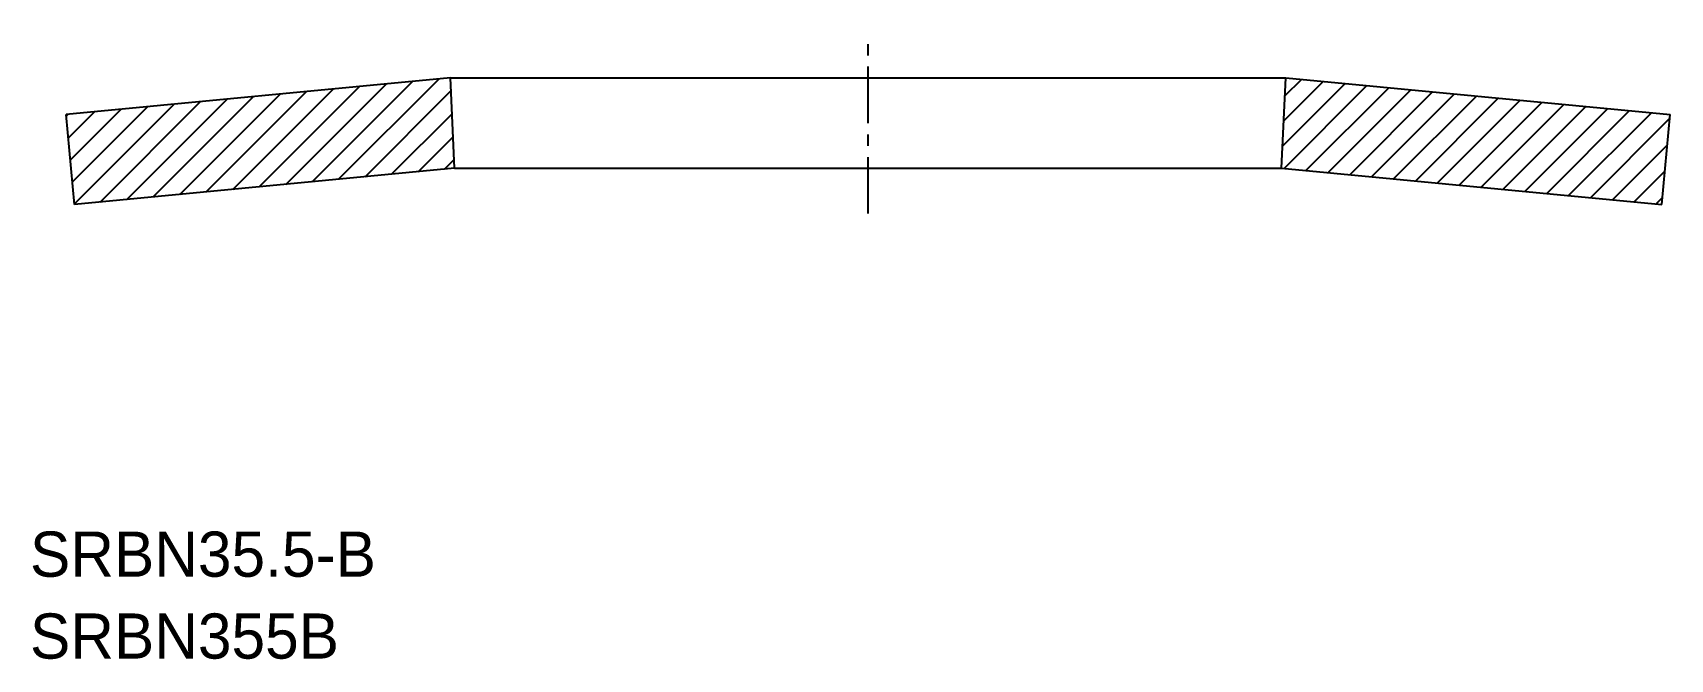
# Model space of a CAD drawing. Extents: x 121.3 to 157.5, y 137.1 to 150.9.
import ezdxf

# ---------------------------------------------------------------- set-up
doc = ezdxf.new("R2010")
doc.units = 0
doc.linetypes.add('CENTER', pattern=[2, 1.25, -0.25, 0.25, -0.25])
doc.layers.get('0').update_dxf_attribs({"linetype": 'CONTINUOUS'})
doc.layers.add('CENTER', color=1, linetype='CENTER')

# ---------------------------------------------------------------- blocks, each defined once
blk = doc.blocks.new('*X2')
at = {"color": 0, "linetype": 'CONTINUOUS'}
for p, q in [((125.718, 147.462), (127.939, 149.682)), ((126.305, 147.518), (128.525, 149.738)), ((126.891, 147.574), (129.111, 149.794)), ((127.477, 147.629), (129.697, 149.85)), ((128.063, 147.685), (130.283, 149.905)), ((122.173, 147.628), (123.836, 149.292)), ((122.219, 147.144), (124.422, 149.348)), ((122.788, 147.183), (125.008, 149.404)), ((123.374, 147.239), (125.594, 149.459)), ((123.96, 147.295), (126.18, 149.515)), ((124.546, 147.351), (126.767, 149.571)), ((125.132, 147.406), (127.353, 149.627)), ((128.649, 147.741), (130.549, 149.641)), ((122.034, 149.081), (122.078, 149.125)), ((122.08, 148.597), (122.664, 149.181)), ((122.127, 148.113), (123.25, 149.236)), ((129.235, 147.797), (130.573, 149.134)), ((129.821, 147.852), (130.597, 148.628)), ((130.407, 147.908), (130.621, 148.122))]:
    blk.add_line(p, q, dxfattribs=at)
blk = doc.blocks.new('*X3')
at = {"color": 0, "linetype": 'CONTINUOUS'}
for p, q in [((148.954, 148.423), (150.335, 149.805)), ((148.98, 148.98), (149.851, 149.851)), ((148.985, 147.924), (150.819, 149.759)), ((149.006, 149.537), (149.366, 149.897)), ((149.469, 147.878), (151.303, 149.712)), ((149.953, 147.832), (151.788, 149.666)), ((150.437, 147.786), (152.272, 149.62)), ((150.922, 147.74), (152.756, 149.574)), ((151.406, 147.694), (153.241, 149.528)), ((151.89, 147.648), (153.725, 149.482)), ((152.375, 147.602), (154.209, 149.436)), ((152.859, 147.556), (154.693, 149.39)), ((153.343, 147.509), (155.178, 149.344)), ((153.827, 147.463), (155.662, 149.298)), ((154.312, 147.417), (156.146, 149.252)), ((154.796, 147.371), (156.63, 149.206)), ((155.28, 147.325), (157.115, 149.16)), ((155.764, 147.279), (157.521, 149.036)), ((156.249, 147.233), (157.466, 148.45)), ((156.733, 147.187), (157.41, 147.864)), ((157.217, 147.141), (157.354, 147.278))]:
    blk.add_line(p, q, dxfattribs=at)

msp = doc.modelspace()

# ---------------------------------------------------------------- linework, layer by layer
at = {"color": 7, "linetype": 'CONTINUOUS'}
for p, q in [((130.535, 149.929), (122.031, 149.12)), ((130.535, 149.929), (149.025, 149.929)), ((130.63, 147.929), (130.535, 149.929)), ((148.93, 147.929), (149.025, 149.929)), ((149.025, 149.929), (157.529, 149.12)), ((122.22, 147.129), (122.031, 149.12)), ((157.34, 147.129), (157.529, 149.12)), ((130.63, 147.929), (122.22, 147.129)), ((130.63, 147.929), (148.93, 147.929)), ((148.93, 147.929), (157.34, 147.129))]:
    msp.add_line(p, q, dxfattribs=at)
at = {"layer": 'CENTER', "color": 1, "linetype": 'CENTER'}
msp.add_line((139.78, 146.929), (139.78, 150.929), dxfattribs=at)

# ---------------------------------------------------------------- block references
at = {"color": 7, "linetype": 'CONTINUOUS'}
for name in ['*X2', '*X3']:
    msp.add_blockref(name, (0, 0), dxfattribs=at)

# ---------------------------------------------------------------- texts
for s, p in [('SRBN35.5-B', (121.233, 138.89)), ('SRBN355B', (121.233, 137.077))]:
    msp.add_text(s, height=1).set_placement(p)

doc.saveas('drawing.dxf')
